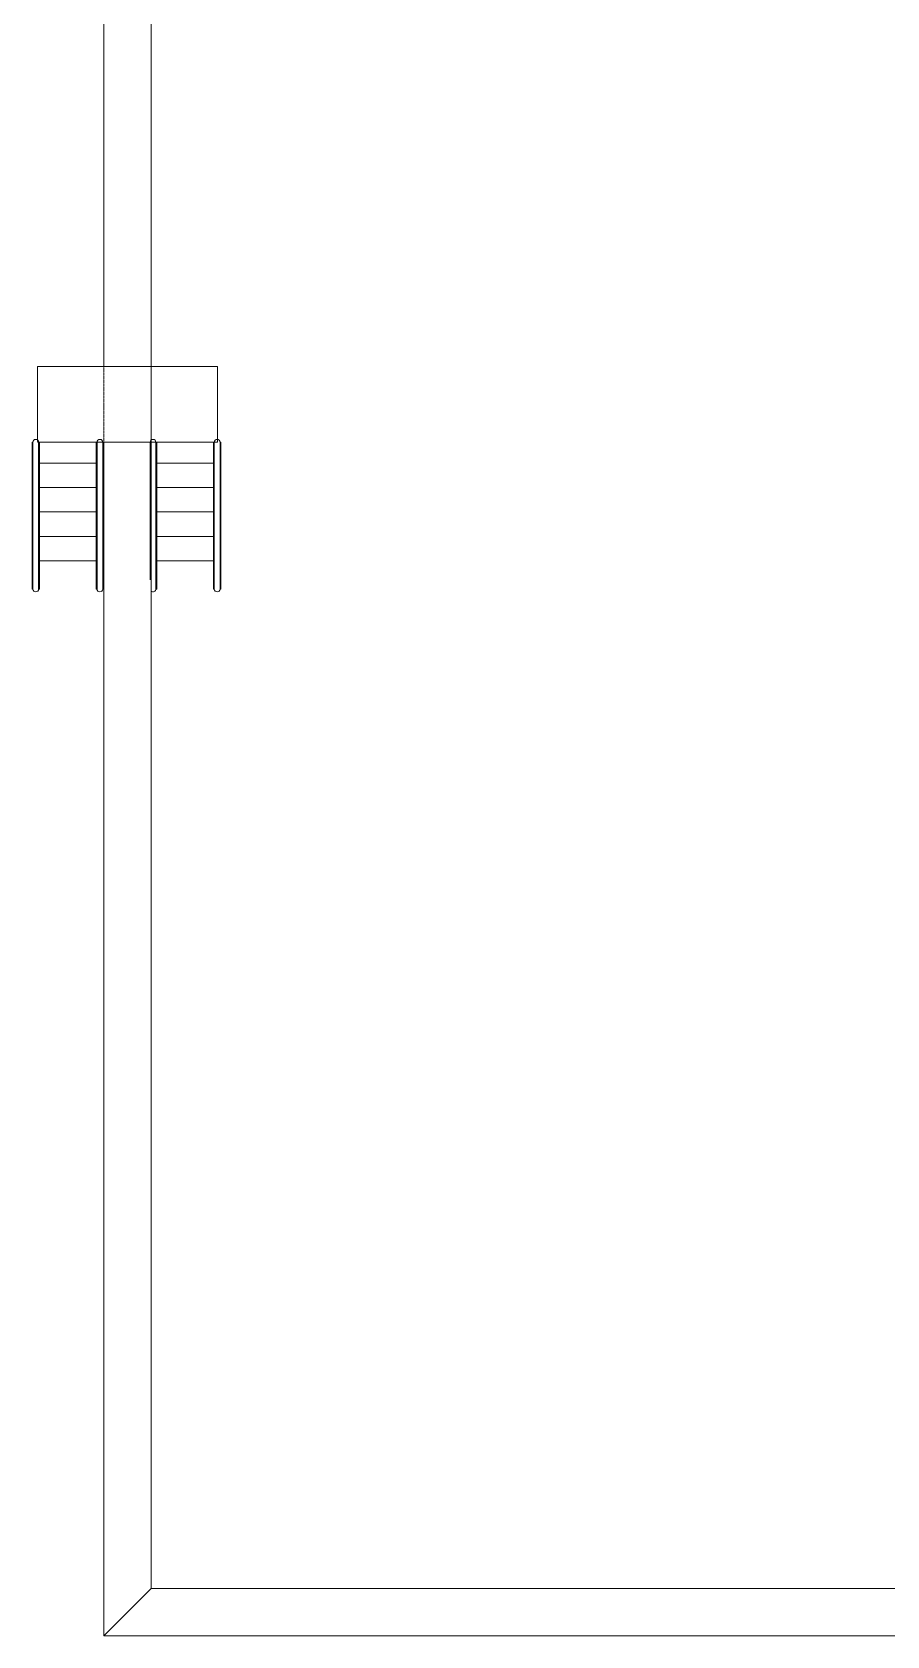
# Model space of a CAD drawing. Header units: inches. Extents: x -430764 to 256483, y 7374 to 217374.
# Drawn here: x -271851 to -262827, y 157128 to 174058 of the extents above; entities that cross this region are included whole.
import ezdxf

# ---------------------------------------------------------------- set-up
doc = ezdxf.new("R2010")
doc.units = ezdxf.units.IN
doc.header["$MEASUREMENT"] = 0
doc.linetypes.add('CABLETRAYLAYOUT-EMBED 2_DWG$0$HIDDEN2', pattern=[0.1875, 0.125, -0.0625])
doc.layers.add('Background Stuff', color=252, linetype='Continuous', lineweight=5)
doc.layers.add('CABLETRAYLAYOUT-EMBED 2_DWG$0$DwgTemplate', color=7, linetype='Continuous', lineweight=9)

msp = doc.modelspace()

# ---------------------------------------------------------------- linework, layer by layer
at = {"layer": 'Background Stuff', "linetype": 'Continuous'}
for p, q in [((-271850.92221, 169728.26392), (-271842.41321, 169728.26392)), ((-271850.92221, 169728.26392), (-271850.92221, 168178.98425)), ((-271850.92221, 169728.26392), (-271842.41321, 169728.26392)), ((-271842.41321, 169728.26392), (-271842.41321, 168178.98425)), ((-271781.96121, 169728.26392), (-271781.96121, 168178.98425)), ((-271773.45221, 169728.26392), (-271773.45221, 168178.98425)), ((-271173.45221, 169728.26392), (-271173.45221, 168178.98425)), ((-271164.94321, 169728.26392), (-271164.94321, 168178.98425)), ((-271104.49121, 169728.26392), (-271104.49121, 168178.98425)), ((-271095.98221, 169728.26392), (-271095.98221, 168178.98425)), ((-270604.44601, 169728.26392), (-270604.44601, 168275.27794)), ((-270543.99401, 169728.26392), (-270543.99401, 168178.98425)), ((-270535.48501, 169728.26392), (-270535.48501, 168178.98425)), ((-269935.48501, 169728.26392), (-269935.48501, 168178.98425)), ((-269926.97601, 169728.26392), (-269926.97601, 168178.98425)), ((-269866.52401, 169728.26392), (-269858.01501, 169728.26392)), ((-269858.01501, 169728.26392), (-269866.52401, 169728.26392)), ((-269866.52401, 169728.26392), (-269866.52401, 168178.98425)), ((-269858.01501, 169728.26392), (-269858.01501, 168178.98425)), ((-271773.45221, 169508.58038), (-271173.45221, 169508.58038)), ((-269935.48501, 169508.58038), (-270535.48501, 169508.58038)), ((-271773.45221, 169250.3671), (-271173.45221, 169250.3671)), ((-269935.48501, 169250.3671), (-270535.48501, 169250.3671)), ((-271773.45221, 168992.15382), (-271173.45221, 168992.15382)), ((-270535.48501, 168992.15382), (-269935.48501, 168992.15382)), ((-271773.45221, 168733.94054), (-271173.45221, 168733.94054)), ((-270535.48501, 168733.94054), (-269935.48501, 168733.94054)), ((-271773.45221, 168475.72726), (-271173.45221, 168475.72726)), ((-269935.48501, 168475.72726), (-270535.48501, 168475.72726)), ((-271842.41321, 168178.98425), (-271850.92221, 168178.98425)), ((-271850.92221, 168178.98425), (-271842.41321, 168178.98425)), ((-271773.45221, 168178.98425), (-271781.96121, 168178.98425)), ((-271781.96121, 168178.98425), (-271773.45221, 168178.98425)), ((-271164.94321, 168178.98425), (-271173.45221, 168178.98425)), ((-271164.94321, 168178.98425), (-271173.45221, 168178.98425)), ((-271095.98221, 168178.98425), (-271104.49121, 168178.98425)), ((-271095.98221, 168178.98425), (-271104.49121, 168178.98425)), ((-270535.48501, 168178.98425), (-270543.99401, 168178.98425)), ((-270543.99401, 168178.98425), (-270535.48501, 168178.98425)), ((-269926.97601, 168178.98425), (-269935.48501, 168178.98425)), ((-269926.97601, 168178.98425), (-269935.48501, 168178.98425)), ((-269858.01501, 168178.98425), (-269866.52401, 168178.98425)), ((-269858.01501, 168178.98425), (-269866.52401, 168178.98425))]:
    msp.add_line(p, q, dxfattribs=at)
for centre, start, end in [((-271812.18721, 169728.26392), 0, 180), ((-271812.18721, 169728.26392), 0, 180), ((-271134.71721, 169728.26392), 0, 180), ((-271134.71721, 169728.26392), 0, 180), ((-270574.22001, 169728.26392), 0, 180), ((-270574.22001, 169728.26392), 0, 180), ((-269896.75001, 169728.26392), 0, 180), ((-269896.75001, 169728.26392), 0, 180), ((-271812.18721, 168178.98425), 180, 0), ((-271812.18721, 168178.98425), 180, 0), ((-271134.71721, 168178.98425), 180, 0), ((-271134.71721, 168178.98425), 180, 0), ((-270574.22001, 168178.98425), 226.9346194, 0), ((-270574.22001, 168178.98425), 226.9346194, 0), ((-269896.75001, 168178.98425), 180, 0), ((-269896.75001, 168178.98425), 180, 0)]:
    msp.add_arc(centre, 30.226, start, end, dxfattribs=at)
at = {"layer": 'CABLETRAYLAYOUT-EMBED 2_DWG$0$DwgTemplate', "color": 7, "linetype": 'Continuous'}
for p, q in [((-271094.8593, 170528.26392), (-271094.8593, 183128.26392)), ((-270594.8593, 170528.26392), (-270594.8593, 182628.26392)), ((-271794.8593, 169753.02992), (-271794.8593, 170528.26392)), ((-271794.8593, 169753.02992), (-271794.8593, 170528.26392)), ((-271794.8593, 170528.26392), (-269894.8593, 170528.26392)), ((-269894.8593, 170528.26392), (-271794.8593, 170528.26392)), ((-269894.8593, 170528.26392), (-269894.8593, 169758.43073)), ((-269894.8593, 170528.26392), (-269894.8593, 169758.43073)), ((-271164.94321, 169728.26392), (-271781.96121, 169728.26392)), ((-271164.94321, 169728.26392), (-271781.96121, 169728.26392)), ((-270604.44601, 169728.26392), (-271104.49121, 169728.26392)), ((-270604.44601, 169728.26392), (-271104.49121, 169728.26392)), ((-271094.8593, 157128.26392), (-271094.8593, 169728.26392)), ((-269926.97601, 169728.26392), (-270543.99401, 169728.26392)), ((-269926.97601, 169728.26392), (-270543.99401, 169728.26392)), ((-270594.8593, 157628.26392), (-270594.8593, 168240.92389)), ((-270594.8593, 157628.26392), (-271094.8593, 157128.26392)), ((-271094.8593, 157128.26392), (-270594.8593, 157628.26392)), ((-258494.8593, 157628.26401), (-270594.8593, 157628.26392)), ((-258494.8593, 157128.26401), (-271094.8593, 157128.26392))]:
    msp.add_line(p, q, dxfattribs=at)
at = {"layer": 'CABLETRAYLAYOUT-EMBED 2_DWG$0$DwgTemplate', "color": 7, "linetype": 'CABLETRAYLAYOUT-EMBED 2_DWG$0$HIDDEN2'}
for p, q in [((-271094.8593, 183128.26392), (-271094.8593, 157128.26392)), ((-271094.8593, 157128.26392), (-271094.8593, 183128.26392)), ((-270594.8593, 182628.26392), (-270594.8593, 157628.26392)), ((-269894.8593, 170528.26392), (-271794.8593, 170528.26392)), ((-269894.8593, 170528.26392), (-271794.8593, 170528.26392)), ((-271794.8593, 170528.26392), (-271794.8593, 169728.26392)), ((-271794.8593, 170528.26392), (-271794.8593, 169728.26392)), ((-271094.8593, 169728.26392), (-271094.8593, 170528.26392)), ((-270594.8593, 169728.26392), (-270594.8593, 170528.26392)), ((-269894.8593, 169728.26392), (-269894.8593, 170528.26392)), ((-269894.8593, 169728.26392), (-269894.8593, 170528.26392)), ((-271794.8593, 169728.26392), (-271794.8593, 169753.02992)), ((-271794.8593, 169728.26392), (-271794.8593, 169753.02992)), ((-271794.8593, 169728.26392), (-269894.8593, 169728.26392)), ((-269894.8593, 169728.26392), (-271794.8593, 169728.26392)), ((-271781.96121, 169728.26392), (-271794.8593, 169728.26392)), ((-271781.96121, 169728.26392), (-271794.8593, 169728.26392)), ((-271104.49121, 169728.26392), (-271164.94321, 169728.26392)), ((-271104.49121, 169728.26392), (-271164.94321, 169728.26392)), ((-270543.99401, 169728.26392), (-270604.44601, 169728.26392)), ((-270543.99401, 169728.26392), (-270604.44601, 169728.26392)), ((-270594.8593, 168240.92389), (-270594.8593, 169728.26392)), ((-269894.8593, 169728.26392), (-269926.97601, 169728.26392)), ((-269894.8593, 169728.26392), (-269926.97601, 169728.26392)), ((-269894.8593, 169758.43073), (-269894.8593, 169728.26392)), ((-269894.8593, 169758.43073), (-269894.8593, 169728.26392)), ((-270594.8593, 157628.26392), (-226594.85945, 157628.26422)), ((-271094.8593, 157128.26392), (-226094.8593, 157128.26422)), ((-226094.8593, 157128.26422), (-271094.8593, 157128.26392))]:
    msp.add_line(p, q, dxfattribs=at)

doc.saveas('drawing.dxf')
